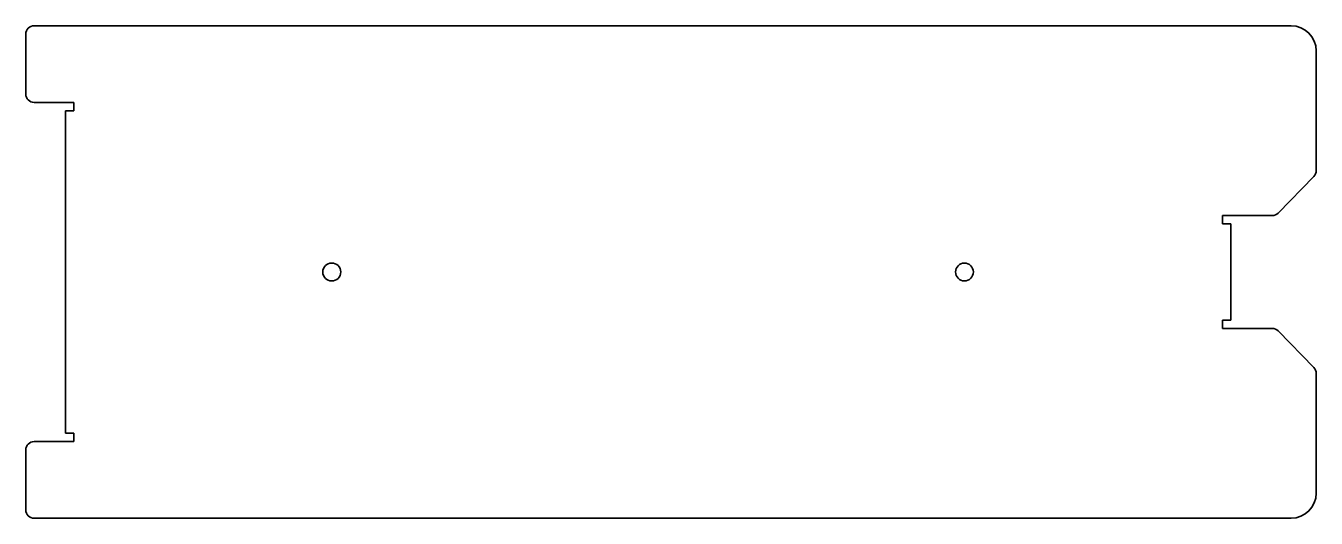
# Model space of a CAD drawing. Header units: millimetres. Extents: x 64 to 219, y 73 to 133.
import ezdxf

# ---------------------------------------------------------------- set-up
doc = ezdxf.new("R2010")
doc.units = ezdxf.units.MM
doc.layers.add('RESTRAINERRAIL', color=7, linetype='Continuous')

msp = doc.modelspace()

# ---------------------------------------------------------------- linework, layer by layer
at = {"layer": 'RESTRAINERRAIL', "color": 7, "linetype": 'Continuous', "lineweight": 35}
for p, q in [((67.89, 132.58), (65.04, 132.58)), ((67.89, 132.58), (69.8, 132.58)), ((69.8, 132.58), (207.8, 132.58)), ((209.71, 132.58), (207.8, 132.58)), ((209.71, 132.58), (216.06, 132.58)), ((64.04, 131.58), (64.04, 124.38)), ((219.06, 129.58), (219.06, 115.18)), ((65.04, 123.38), (67.89, 123.38)), ((69.8, 123.38), (67.89, 123.38)), ((69.8, 123.38), (69.8, 122.38)), ((69.8, 122.38), (68.8, 122.38)), ((68.8, 107.89), (68.8, 122.38)), ((218.78, 114.49), (214.5, 110.08)), ((207.8, 109.78), (207.8, 108.78)), ((207.8, 109.78), (209.71, 109.78)), ((207.8, 108.78), (208.8, 108.78)), ((208.8, 108.78), (208.8, 107.89)), ((213.78, 109.78), (209.71, 109.78)), ((68.8, 107.89), (68.8, 106.83)), ((208.8, 106.83), (208.8, 107.89)), ((68.8, 106.83), (68.8, 99.17)), ((208.8, 99.17), (208.8, 106.83)), ((68.8, 99.17), (68.8, 98.11)), ((68.8, 83.62), (68.8, 98.11)), ((208.8, 98.11), (208.8, 99.17)), ((208.8, 98.11), (208.8, 97.22)), ((207.8, 97.22), (208.8, 97.22)), ((207.8, 96.22), (207.8, 97.22)), ((207.8, 96.22), (209.71, 96.22)), ((213.78, 96.22), (209.71, 96.22)), ((218.78, 91.51), (214.5, 95.92)), ((219.06, 76.42), (219.06, 90.82)), ((65.04, 82.62), (67.89, 82.62)), ((69.8, 82.62), (67.89, 82.62)), ((69.8, 83.62), (68.8, 83.62)), ((69.8, 82.62), (69.8, 83.62)), ((64.04, 74.42), (64.04, 81.62)), ((67.89, 73.42), (65.04, 73.42)), ((67.89, 73.42), (69.8, 73.42)), ((207.8, 73.42), (69.8, 73.42)), ((209.71, 73.42), (207.8, 73.42)), ((209.71, 73.42), (216.06, 73.42))]:
    msp.add_line(p, q, dxfattribs=at)
for centre, radius in [((100.8, 103), 1.08), ((176.8, 103), 1.07)]:
    msp.add_circle(centre, radius, dxfattribs=at)
for centre, radius, start, end in [((65.04, 131.58), 1, 90, 180), ((216.06, 129.58), 3, 0, 90), ((65.04, 124.38), 1, 180, 270), ((218.06, 115.18), 1, 315.8725, 0), ((213.78, 110.78), 1, 270, 315.8725), ((213.78, 95.22), 1, 44.1275, 90), ((218.06, 90.82), 1, 0, 44.1275), ((65.04, 81.62), 1, 90, 180), ((216.06, 76.42), 3, 270, 0), ((65.04, 74.42), 1, 180, 270)]:
    msp.add_arc(centre, radius, start, end, dxfattribs=at)

doc.saveas('drawing.dxf')
